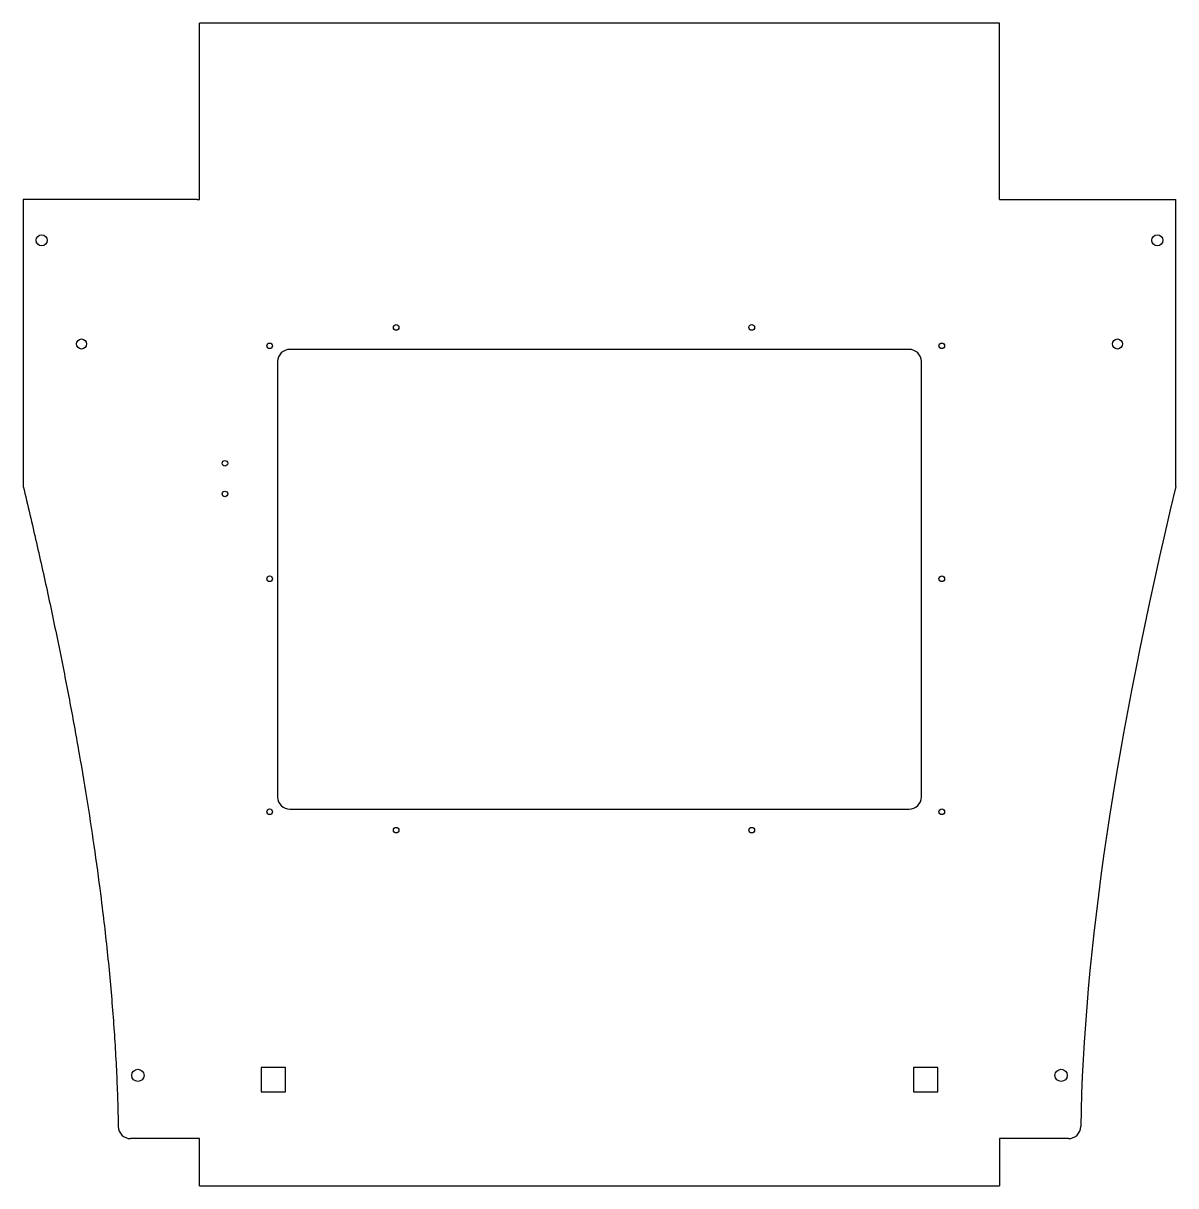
# Model space of a CAD drawing. Header units: millimetres. Extents: x -470 to 470, y -434 to 514.
import ezdxf

# ---------------------------------------------------------------- set-up
doc = ezdxf.new("R2010")
doc.units = ezdxf.units.MM

msp = doc.modelspace()

# ---------------------------------------------------------------- linework, layer by layer
at = {"color": 7, "linetype": 'Continuous', "lineweight": 25}
for p, q in [((326.29, 514.02), (-326.29, 514.02)), ((-326.29, 370.35), (-326.29, 514.02)), ((326.29, 370.35), (326.29, 514.02)), ((-328.21, 370.35), (-469.97, 370.35)), ((-469.97, 370.35), (-469.97, 136.32)), ((-328.21, 370.35), (-326.26, 370.32)), ((-326.29, 370.35), (-326.26, 370.32)), ((326.29, 370.35), (469.97, 370.35)), ((469.97, 136.32), (469.97, 370.35)), ((252.5, 248.05), (-252.5, 248.05)), ((-262.5, 238.05), (-262.5, -116.95)), ((262.5, -116.95), (262.5, 238.05)), ((-252.5, -126.95), (252.5, -126.95)), ((-276, -337.55), (-276, -357.55)), ((-256, -337.55), (-276, -337.55)), ((-256, -357.55), (-256, -337.55)), ((256, -337.55), (256, -357.55)), ((276, -337.55), (256, -337.55)), ((276, -357.55), (276, -337.55)), ((-276, -357.55), (-256, -357.55)), ((256, -357.55), (276, -357.55)), ((-326.26, -395.55), (-382.53, -395.55)), ((-326.26, -434.01), (-326.26, -395.55)), ((326.26, -395.55), (326.26, -434.01)), ((382.53, -395.55), (326.26, -395.55)), ((-326.26, -434.01), (326.26, -434.01))]:
    msp.add_line(p, q, dxfattribs=at)
for centre, radius in [((-454.97, 337.05), 4.5), ((454.97, 337.05), 4.5), ((-165.84, 265.96), 2.3), ((124.16, 265.96), 2.3), ((-422.38, 252.45), 4.1), ((422.38, 252.45), 4.1), ((-269, 250.96), 2.3), ((279.16, 250.96), 2.3), ((-305.5, 155.18), 2.25), ((-305.5, 130.18), 2.25), ((-269, 60.96), 2.3), ((279.16, 60.96), 2.3), ((-269, -129.04), 2.3), ((279.16, -129.04), 2.3), ((-165.84, -144.04), 2.3), ((124.16, -144.04), 2.3), ((-376.47, -343.98), 5), ((376.47, -343.98), 5)]:
    msp.add_circle(centre, radius, dxfattribs=at)
for centre, start, end in [((-252.5, 238.05), 90, 180), ((252.5, 238.05), 0, 90), ((-252.5, -116.95), 180, 270), ((252.5, -116.95), 270, 0), ((-382.53, -385.55), 180.87501, 270), ((382.53, -385.55), 270, 359.12499)]:
    msp.add_arc(centre, 10, start, end, dxfattribs=at)
for points, degree in [([(-469.97, 136.32), (-395.77, -173.09), (-392.52, -385.7)], 2), ([(469.97, 136.32), (420.5, -69.95), (394.69, -243.96), (392.52, -385.7)], 3)]:
    msp.add_open_spline(points, degree=degree, dxfattribs=at)

doc.saveas('drawing.dxf')
